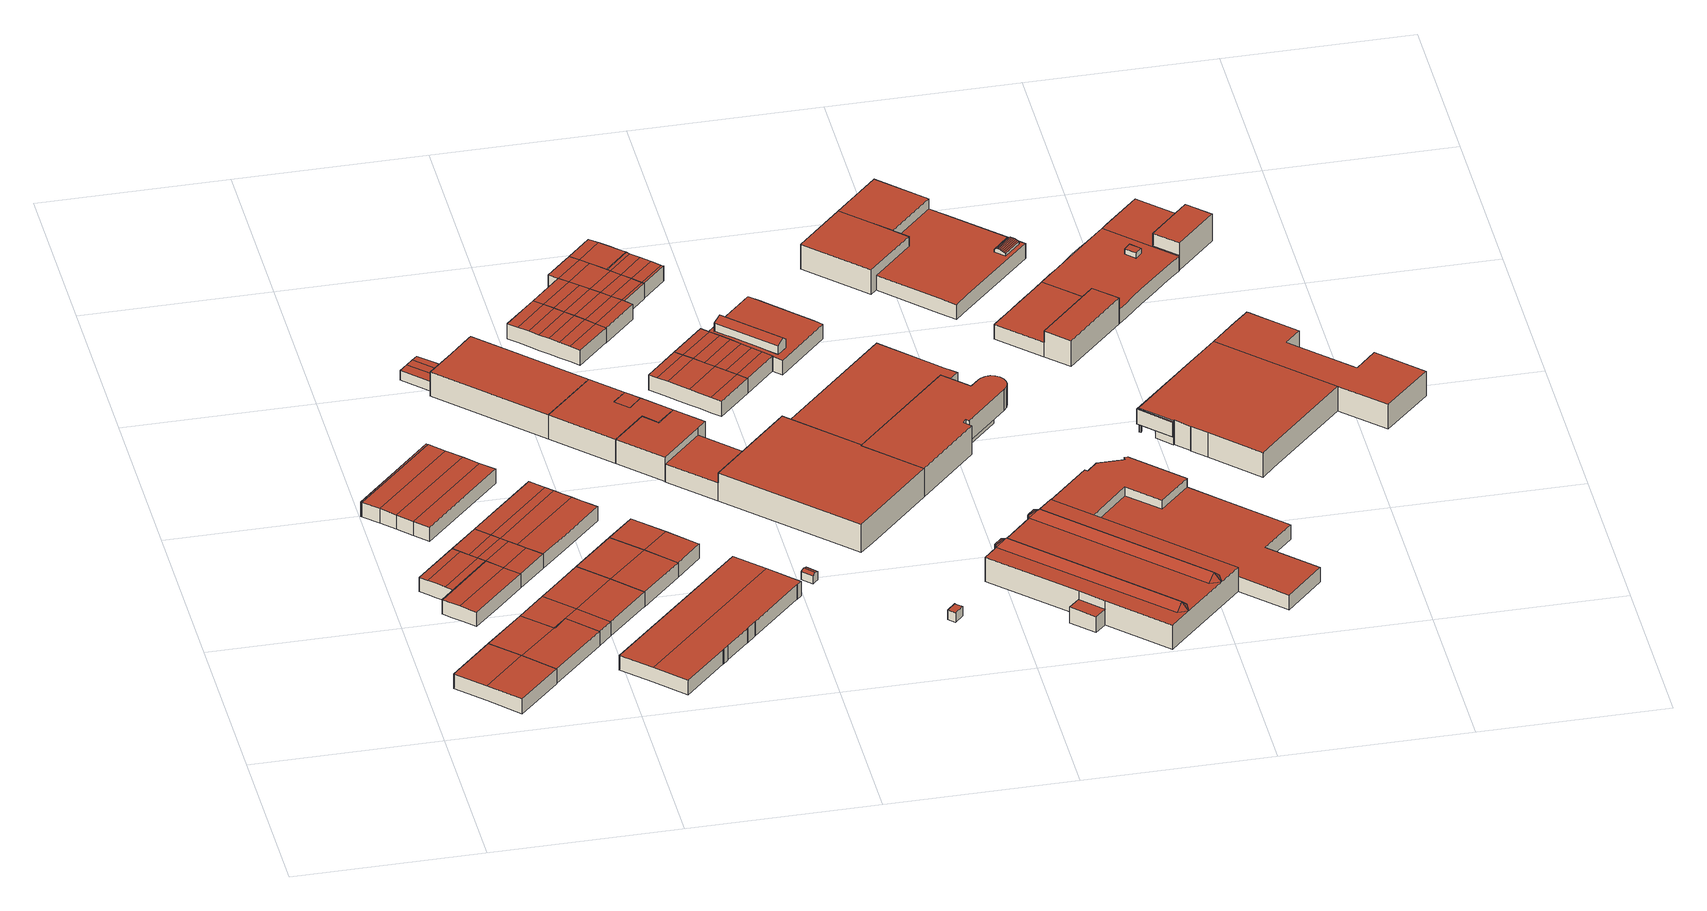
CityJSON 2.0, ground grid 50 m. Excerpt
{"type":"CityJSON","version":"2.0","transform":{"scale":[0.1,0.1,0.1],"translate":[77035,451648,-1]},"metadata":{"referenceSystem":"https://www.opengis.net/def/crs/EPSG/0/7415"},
"CityObjects":{
"building1":{"type":"Building","attributes":{"Volume":1397.36,"Dakoppervlakte":317.21,"Muuroppervlakte":314.43,"Vloeroppervlakte":317.19,"hoogte_Z_max_in_m_NAP":4.42,"GEB_DOEL":"industriefunctie","dateOfConstruction":"1971-01-01","measuredHeight":4.47},"geometry":[{"type":"Solid","lod":"2","boundaries":[[[[0,1,2,3,4,5]],[[6,7,8,9]],[[7,10,11,8]],[[1,0,11,10]],[[4,3,6,9]],[[3,2,7,6]],[[11,0,5,4,9,8]],[[2,1,10,7]]]],"semantics":{"surfaces":[{"type":"GroundSurface"},{"type":"RoofSurface"},{"type":"WallSurface"}],"values":[[0,1,1,2,2,2,2,2]]}}]},
"building2":{"type":"Building","attributes":{"Volume":641.19,"Dakoppervlakte":148.87,"Muuroppervlakte":214.47,"Vloeroppervlakte":148.87,"hoogte_Z_max_in_m_NAP":4.3,"GEB_DOEL":"industriefunctie","dateOfConstruction":"1971-01-01","measuredHeight":4.31},"geometry":[{"type":"Solid","lod":"2","boundaries":[[[[12,13,14,15,16,17,18,19,20,21]],[[22,23,24,25]],[[24,26,27,28,29,25]],[[30,28,27,31]],[[14,13,30,31]],[[19,18,23,22]],[[20,19,22,25,29,28,30,13,12,21]],[[31,27,26,24,23,18,17,16,15,14]]]],"semantics":{"surfaces":[{"type":"GroundSurface"},{"type":"RoofSurface"},{"type":"WallSurface"}],"values":[[0,1,1,1,2,2,2,2]]}}]},
"building3":{"type":"Building","attributes":{"Volume":879.19,"Dakoppervlakte":204.56,"Muuroppervlakte":259.69,"Vloeroppervlakte":204.56,"hoogte_Z_max_in_m_NAP":4.3,"GEB_DOEL":"industriefunctie","dateOfConstruction":"1971-01-01","measuredHeight":4.3},"geometry":[{"type":"Solid","lod":"2","boundaries":[[[[13,32,33,34,35,36,37,38,39,40,41,42,43]],[[44,45,46,47,48,49,50]],[[51,52,53,30]],[[54,53,52,55,47,46]],[[30,53,54,46,45,44,36,35,34,33,32,13]],[[52,51,43,42,41,40,39,38,49,48,47,55]],[[36,44,50,49,38,37]],[[13,43,51,30]]]],"semantics":{"surfaces":[{"type":"GroundSurface"},{"type":"RoofSurface"},{"type":"WallSurface"}],"values":[[0,1,1,1,2,2,2,2]]}}]},
"building4":{"type":"Building","attributes":{"Volume":1500.87,"Dakoppervlakte":343.32,"Muuroppervlakte":346.41,"Vloeroppervlakte":343.29,"hoogte_Z_max_in_m_NAP":4.42,"GEB_DOEL":"industriefunctie","dateOfConstruction":"1971-01-01","measuredHeight":4.43},"geometry":[{"type":"Solid","lod":"2","boundaries":[[[[56,57,58,59,60,61,62,63]],[[10,7,64,65]],[[6,66,67,68,64,7]],[[60,59,6,7]],[[59,58,66,6]],[[67,66,58,57]],[[57,56,68,67]],[[65,64,68,56,63,62]],[[61,10,65,62]],[[60,7,10,61]]]],"semantics":{"surfaces":[{"type":"GroundSurface"},{"type":"RoofSurface"},{"type":"WallSurface"}],"values":[[0,1,1,2,2,2,2,2,2,2]]}}]},
"building5":{"type":"Building","attributes":{"Volume":2631.7,"Dakoppervlakte":610.35,"Muuroppervlakte":437.39,"Vloeroppervlakte":610.35,"hoogte_Z_max_in_m_NAP":4.35,"GEB_DOEL":"industriefunctie","dateOfConstruction":"1971-01-01","measuredHeight":4.34},"geometry":[{"type":"Solid","lod":"2","boundaries":[[[[69,70,71,72,73,74,75,76,77,78,79,80]],[[81,82,83,84]],[[85,86,87,88]],[[89,90,84,83]],[[90,89,91,92]],[[91,93,94,92]],[[71,70,88,81,84]],[[82,87,79,78,83]],[[69,85,88,70]],[[85,69,80,86]],[[87,86,80,79]],[[83,78,77,89]],[[90,72,71,84]],[[73,72,90,92]],[[89,77,76,91]],[[94,74,73,92]],[[91,76,75,93]],[[74,94,93,75]],[[81,88,87,82]]]],"semantics":{"surfaces":[{"type":"GroundSurface"},{"type":"RoofSurface"},{"type":"WallSurface"}],"values":[[0,1,1,1,1,1,2,2,2,2,2,2,2,2,2,2,2,2,2]]}}]},
"building6":{"type":"Building","attributes":{"Volume":886.27,"Dakoppervlakte":207.08,"Muuroppervlakte":260.88,"Vloeroppervlakte":207.08,"hoogte_Z_max_in_m_NAP":4.3,"GEB_DOEL":"industriefunctie","dateOfConstruction":"1972-01-01","measuredHeight":4.28},"geometry":[{"type":"Solid","lod":"2","boundaries":[[[[95,96,97,98,99,100,101,36,35,34,33,32,12,21,20,19,102,103]],[[104,105,46,45,44,106]],[[107,108,53,54,46,105]],[[53,108,109,28]],[[28,109,110,29]],[[111,112,22,25,29,110]],[[102,19,22,112]],[[112,111,110,109,108,107,105,104,106,101,100,99,98,97,96,95,103,102]],[[36,101,106,44]],[[25,22,19,20,21,12,32,33,34,35,36,44,45,46,54,53,28,29]]]],"semantics":{"surfaces":[{"type":"GroundSurface"},{"type":"RoofSurface"},{"type":"WallSurface"}],"values":[[0,1,1,1,1,1,2,2,2,2]]}}]},
"building7":{"type":"Building","attributes":{"Volume":668.09,"Dakoppervlakte":152.8,"Muuroppervlakte":264.78,"Vloeroppervlakte":152.79,"hoogte_Z_max_in_m_NAP":4.42,"GEB_DOEL":"industriefunctie","dateOfConstruction":"1971-01-01","measuredHeight":4.43},"geometry":[{"type":"Solid","lod":"2","boundaries":[[[[113,114,58,57,56,63,62,115]],[[67,66,116,117,64,68]],[[64,117,118,65]],[[113,115,118,117]],[[62,65,118,115]],[[64,65,62,63,56,68]],[[67,68,56,57]],[[57,58,66,67]],[[116,66,58,114]],[[114,113,117,116]]]],"semantics":{"surfaces":[{"type":"GroundSurface"},{"type":"RoofSurface"},{"type":"WallSurface"}],"values":[[0,1,1,2,2,2,2,2,2,2]]}}]},
"building8":{"type":"Building","attributes":{"Volume":1375.1,"Dakoppervlakte":312.44,"Muuroppervlakte":312.1,"Vloeroppervlakte":312.42,"hoogte_Z_max_in_m_NAP":4.42,"GEB_DOEL":"industriefunctie","dateOfConstruction":"1971-01-01","measuredHeight":4.46},"geometry":[{"type":"Solid","lod":"2","boundaries":[[[[119,120,121,122,114,113,115]],[[123,124,117,116]],[[125,126,118,117,124]],[[118,126,125,120,119,115]],[[123,116,114,122]],[[122,121,124,123]],[[118,115,113,114,116,117]],[[121,120,125,124]]]],"semantics":{"surfaces":[{"type":"GroundSurface"},{"type":"RoofSurface"},{"type":"WallSurface"}],"values":[[0,1,1,2,2,2,2,2]]}}]},
"building9":{"type":"Building","attributes":{"Volume":2154.87,"Dakoppervlakte":498.6,"Muuroppervlakte":388.05,"Vloeroppervlakte":498.6,"hoogte_Z_max_in_m_NAP":4.3,"GEB_DOEL":"industriefunctie","dateOfConstruction":"1972-01-01","measuredHeight":4.33},"geometry":[{"type":"Solid","lod":"2","boundaries":[[[[101,100,99,98,97,96,95,103,102,127,128,129,130,131,132,133,134,135,136,137]],[[138,110,109,139]],[[140,141,112,111,110,138,142]],[[109,108,107,143,144,139]],[[105,104,106,145,146,147,148,143,107]],[[136,146,145,106,101,137]],[[106,104,105,107,108,109,110,111,112,102,103,95,96,97,98,99,100,101]],[[147,146,136,135,134,133,132,131,130,129,128,140,142,138,139,144,143,148]],[[112,141,140,128,127,102]]]],"semantics":{"surfaces":[{"type":"GroundSurface"},{"type":"RoofSurface"},{"type":"WallSurface"}],"values":[[0,1,1,1,1,2,2,2,2]]}}]},
"building10":{"type":"Building","attributes":{"Volume":1350.11,"Dakoppervlakte":305.12,"Muuroppervlakte":310.63,"Vloeroppervlakte":305.09,"hoogte_Z_max_in_m_NAP":4.42,"GEB_DOEL":"industriefunctie","dateOfConstruction":"1971-01-01","measuredHeight":4.49},"geometry":[{"type":"Solid","lod":"2","boundaries":[[[[149,150,151,152,153,154]],[[124,123,155,156]],[[157,125,124,156]],[[123,153,152,155]],[[150,149,125,157]],[[154,124,125,149]],[[155,152,151,150,157,156]],[[154,153,123,124]]]],"semantics":{"surfaces":[{"type":"GroundSurface"},{"type":"RoofSurface"},{"type":"WallSurface"}],"values":[[0,1,1,2,2,2,2,2]]}}]},
"building11":{"type":"Building","attributes":{"Volume":4561.36,"Dakoppervlakte":1039.55,"Muuroppervlakte":625.25,"Vloeroppervlakte":1039.52,"hoogte_Z_max_in_m_NAP":4.38,"GEB_DOEL":"industriefunctie","dateOfConstruction":"1971-01-01","measuredHeight":4.43},"geometry":[{"type":"Solid","lod":"2","boundaries":[[[[158,159,160,161,162,163,164,165,166,167,168,169,170,171,172,173]],[[174,175,176,177]],[[178,179,180,181,182,183,184,185,174,177,186,187,188,189]],[[168,176,175,169]],[[176,168,167,166,186,177]],[[165,164,188,187]],[[164,163,189,188]],[[163,162,178,189]],[[162,161,179,178]],[[161,160,180,179]],[[160,159,181,180]],[[159,158,182,181]],[[158,173,183,182]],[[184,183,173,172]],[[172,171,185,184]],[[185,171,170,169,175,174]],[[166,165,187,186]]]],"semantics":{"surfaces":[{"type":"GroundSurface"},{"type":"RoofSurface"},{"type":"WallSurface"}],"values":[[0,1,1,2,2,2,2,2,2,2,2,2,2,2,2,2,2]]}}]},
"building12":{"type":"Building","attributes":{"Volume":4844.48,"Dakoppervlakte":715.95,"Muuroppervlakte":825.28,"Vloeroppervlakte":715.91,"hoogte_Z_max_in_m_NAP":6.68,"GEB_DOEL":"industriefunctie","dateOfConstruction":"1988-01-01","measuredHeight":7.23},"geometry":[{"type":"Solid","lod":"2","boundaries":[[[[190,191,192,193,194,195,196,197,198,199,200,201,202]],[[203,204,205,206,207,208,209,210,211]],[[212,213,214,215]],[[214,216,217,215]],[[217,216,218,219]],[[192,191,207,206]],[[208,190,202,201,210,209]],[[210,201,200,211]],[[217,196,195,194,212,215]],[[212,194,193,213]],[[197,219,218,198]],[[217,219,197,196]],[[214,213,193,192,206,205,204,218,216]],[[191,190,208,207]],[[199,198,218,204,203,211,200]]]],"semantics":{"surfaces":[{"type":"GroundSurface"},{"type":"RoofSurface"},{"type":"WallSurface"}],"values":[[0,1,1,1,1,2,2,2,2,2,2,2,2,2,2]]}}]},
"building13":{"type":"Building","attributes":{"Volume":868.37,"Dakoppervlakte":196.22,"Muuroppervlakte":263.68,"Vloeroppervlakte":196.21,"hoogte_Z_max_in_m_NAP":4.42,"GEB_DOEL":"industriefunctie","dateOfConstruction":"1971-01-01","measuredHeight":4.49},"geometry":[{"type":"Solid","lod":"2","boundaries":[[[[150,220,221,222,223,152,151]],[[156,155,224,225,226]],[[157,156,226,227]],[[220,150,157,227]],[[224,155,152,223]],[[224,223,222,221,226,225]],[[156,157,150,151,152,155]],[[221,220,227,226]]]],"semantics":{"surfaces":[{"type":"GroundSurface"},{"type":"RoofSurface"},{"type":"WallSurface"}],"values":[[0,1,1,2,2,2,2,2]]}}]},
"building14":{"type":"Building","attributes":{"Volume":2711.13,"Dakoppervlakte":375.55,"Muuroppervlakte":696.78,"Vloeroppervlakte":375.55,"hoogte_Z_max_in_m_NAP":6.68,"GEB_DOEL":"industriefunctie","dateOfConstruction":"1994-01-01","measuredHeight":7.22},"geometry":[{"type":"Solid","lod":"2","boundaries":[[[[228,229,230,231,232,233,234,191,190,235]],[[236,237,238,239,240,208,207,241,242,243]],[[234,233,242,241]],[[233,232,243,242]],[[232,231,236,243]],[[231,230,237,236]],[[230,229,238,237]],[[229,228,239,238]],[[228,235,240,239]],[[235,190,208,240]],[[191,207,208,190]],[[191,234,241,207]]]],"semantics":{"surfaces":[{"type":"GroundSurface"},{"type":"RoofSurface"},{"type":"WallSurface"}],"values":[[0,1,2,2,2,2,2,2,2,2,2,2]]}}]},
"building15":{"type":"Building","attributes":{"Volume":155.5,"Dakoppervlakte":23.48,"Muuroppervlakte":128.39,"Vloeroppervlakte":23.48,"hoogte_Z_max_in_m_NAP":6.68,"GEB_DOEL":"kantoorfunctie","dateOfConstruction":"1988-01-01","measuredHeight":6.62},"geometry":[{"type":"Solid","lod":"2","boundaries":[[[[244,245,246,247]],[[240,239,238,237]],[[244,247,239,240]],[[246,238,239,247]],[[238,246,245,237]],[[245,244,240,237]]]],"semantics":{"surfaces":[{"type":"GroundSurface"},{"type":"RoofSurface"},{"type":"WallSurface"}],"values":[[0,1,2,2,2,2]]}}]},
"building16":{"type":"Building","attributes":{"Volume":1700.4,"Dakoppervlakte":236.17,"Muuroppervlakte":475.49,"Vloeroppervlakte":236.17,"hoogte_Z_max_in_m_NAP":6.68,"GEB_DOEL":"industriefunctie","dateOfConstruction":"1988-01-01","measuredHeight":7.2},"geometry":[{"type":"Solid","lod":"2","boundaries":[[[[248,234,233,232,231,249,250]],[[251,252,253,236,243,242,241]],[[234,248,251,241]],[[251,248,250,252]],[[249,231,236,253]],[[231,232,243,236]],[[232,233,242,243]],[[242,233,234,241]],[[250,249,253,252]]]],"semantics":{"surfaces":[{"type":"GroundSurface"},{"type":"RoofSurface"},{"type":"WallSurface"}],"values":[[0,1,2,2,2,2,2,2,2]]}}]},
"building17":{"type":"Building","attributes":{"Volume":1166.51,"Dakoppervlakte":253.92,"Muuroppervlakte":303.46,"Vloeroppervlakte":253.88,"hoogte_Z_max_in_m_NAP":4.72,"GEB_DOEL":"industriefunctie","dateOfConstruction":"1990-01-01","measuredHeight":4.66},"geometry":[{"type":"Solid","lod":"2","boundaries":[[[[254,255,256,257,258,259,260,261,262,263,264,265,266,267,268,269,270,271]],[[272,273,274,275]],[[276,274,273,277]],[[278,279,276,277]],[[275,280,281,272]],[[282,283,284,285]],[[286,282,285,287]],[[288,289,286,287]],[[280,289,288,281]],[[276,279,269,268,267,266,265,264,263,262,261,283,282,286,289,280,275,274]],[[283,261,260,284]],[[285,284,260,259,258,257,256,255,254,271,270,278,277,273,272,281,288,287]],[[278,270,269,279]]]],"semantics":{"surfaces":[{"type":"GroundSurface"},{"type":"RoofSurface"},{"type":"WallSurface"}],"values":[[0,1,1,1,1,1,1,1,1,2,2,2,2]]}}]},
"building18":{"type":"Building","attributes":{"Volume":20.92,"Dakoppervlakte":8.08,"Muuroppervlakte":29.75,"Vloeroppervlakte":7.69,"hoogte_Z_max_in_m_NAP":2.89,"GEB_DOEL":"overige gebruiksfunctie","dateOfConstruction":"1971-01-01","measuredHeight":2.9},"geometry":[{"type":"Solid","lod":"2","boundaries":[[[[290,291,292,293,294,295]],[[296,297,298,299]],[[298,300,301,299]],[[296,290,295,297]],[[300,293,292,301]],[[291,299,301,292]],[[297,295,294,293,300,298]],[[291,290,296,299]]]],"semantics":{"surfaces":[{"type":"GroundSurface"},{"type":"RoofSurface"},{"type":"WallSurface"}],"values":[[0,1,1,2,2,2,2,2]]}}]},
"building19":{"type":"Building","attributes":{"Volume":1186.81,"Dakoppervlakte":256.29,"Muuroppervlakte":306.64,"Vloeroppervlakte":256.24,"hoogte_Z_max_in_m_NAP":4.72,"GEB_DOEL":"industriefunctie","dateOfConstruction":"1990-01-01","measuredHeight":4.7},"geometry":[{"type":"Solid","lod":"2","boundaries":[[[[302,303,304,305,306,307,308,309,310,311,312,313,314,315,316,317,318,319,320]],[[321,322,288,287]],[[323,285,284,324,325]],[[323,321,287,285]],[[281,288,322,326]],[[326,327,272,281]],[[272,327,328,273]],[[329,277,273,328]],[[330,278,277,329]],[[284,312,311,324]],[[325,310,309,308,307,306,305,304,303,302,330,329,328,327,326,322,321,323]],[[302,320,278,330]],[[277,278,320,319,318,317,316,315,314,313,312,284,285,287,288,281,272,273]],[[325,324,311,310]]]],"semantics":{"surfaces":[{"type":"GroundSurface"},{"type":"RoofSurface"},{"type":"WallSurface"}],"values":[[0,1,1,1,1,1,1,1,1,2,2,2,2,2]]}}]},
"building20":{"type":"Building","attributes":{"Volume":956.22,"Dakoppervlakte":207.3,"Muuroppervlakte":287.95,"Vloeroppervlakte":207.26,"hoogte_Z_max_in_m_NAP":4.72,"GEB_DOEL":"industriefunctie","dateOfConstruction":"1990-01-01","measuredHeight":4.68},"geometry":[{"type":"Solid","lod":"2","boundaries":[[[[302,331,332,333,334,335,336,337,338,339,340,341,342,310,309,308,307,306,305,304,303]],[[323,325,343,344]],[[321,323,344,345]],[[322,321,345,346]],[[347,326,322,346]],[[347,348,349,350,328,327,326]],[[351,329,328,350]],[[351,352,353,354,330,329]],[[344,343,342,341,340,339,338,337,336,335,334,333,352,351,350,349,348,347,346,345]],[[331,354,353,352,333,332]],[[302,330,354,331]],[[321,322,326,327,328,329,330,302,303,304,305,306,307,308,309,310,325,323]],[[343,325,310,342]]]],"semantics":{"surfaces":[{"type":"GroundSurface"},{"type":"RoofSurface"},{"type":"WallSurface"}],"values":[[0,1,1,1,1,1,1,1,2,2,2,2,2]]}}]},
"building21":{"type":"Building","attributes":{"Volume":1175.59,"Dakoppervlakte":254.6,"Muuroppervlakte":305.71,"Vloeroppervlakte":254.56,"hoogte_Z_max_in_m_NAP":4.74,"GEB_DOEL":"industriefunctie","dateOfConstruction":"1990-01-01","measuredHeight":4.67},"geometry":[{"type":"Solid","lod":"2","boundaries":[[[[355,356,357,358,359,360,361,362,363,364,365,366,367,368,369,370]],[[371,372,373,374]],[[375,376,377,378,374,373]],[[377,376,379,380,381,382]],[[381,380,383,384]],[[383,385,386,384]],[[363,362,372,371]],[[373,372,362,361,360,359,358,357,356,355,385,383,380,379,376,375]],[[385,355,370,386]],[[384,386,370,369,368,367,366,365,364,363,371,374,378,377,382,381]]]],"semantics":{"surfaces":[{"type":"GroundSurface"},{"type":"RoofSurface"},{"type":"WallSurface"}],"values":[[0,1,1,1,1,1,2,2,2,2]]}}]},
"building22":{"type":"Building","attributes":{"Volume":446.97,"Dakoppervlakte":98.31,"Muuroppervlakte":181.22,"Vloeroppervlakte":98.28,"hoogte_Z_max_in_m_NAP":4.72,"GEB_DOEL":"industriefunctie","dateOfConstruction":"1990-01-01","measuredHeight":4.64},"geometry":[{"type":"Solid","lod":"2","boundaries":[[[[387,388,389,390,391,392,393,394,395,396]],[[397,398,399,400,351,350,349,348]],[[400,401,352,351]],[[389,388,400,399,398,397,391,390]],[[351,395,394,393,392,348,349,350]],[[401,400,388,387]],[[396,352,401,387]],[[396,395,351,352]],[[397,348,392,391]]]],"semantics":{"surfaces":[{"type":"GroundSurface"},{"type":"RoofSurface"},{"type":"WallSurface"}],"values":[[0,1,1,2,2,2,2,2,2]]}}]},
"building23":{"type":"Building","attributes":{"Volume":21.24,"Dakoppervlakte":7.35,"Muuroppervlakte":31.83,"Vloeroppervlakte":7.35,"hoogte_Z_max_in_m_NAP":2.8,"GEB_DOEL":"overige gebruiksfunctie","dateOfConstruction":"1994-01-01","measuredHeight":2.89},"geometry":[{"type":"Solid","lod":"2","boundaries":[[[[402,403,404,405,406]],[[407,408,409,410,411]],[[406,405,411,410]],[[404,407,411,405]],[[404,403,408,407]],[[403,402,406,410,409,408]]]],"semantics":{"surfaces":[{"type":"GroundSurface"},{"type":"RoofSurface"},{"type":"WallSurface"}],"values":[[0,1,2,2,2,2]]}}]},
"building24":{"type":"Building","attributes":{"Volume":454.37,"Dakoppervlakte":98.39,"Muuroppervlakte":183.72,"Vloeroppervlakte":98.37,"hoogte_Z_max_in_m_NAP":4.73,"GEB_DOEL":"industriefunctie","dateOfConstruction":"1990-01-01","measuredHeight":4.67},"geometry":[{"type":"Solid","lod":"2","boundaries":[[[[391,412,413,414,415,416,417,418,419,420,421,422,392]],[[344,343,423,424]],[[425,426,345,344,424]],[[345,426,427,346]],[[346,427,428,347]],[[428,397,348,347]],[[423,417,416,415,414,413,412,391,397,428,427,426,425,424]],[[391,392,348,397]],[[348,392,422,421,420,419,418,343,344,345,346,347]],[[417,423,343,418]]]],"semantics":{"surfaces":[{"type":"GroundSurface"},{"type":"RoofSurface"},{"type":"WallSurface"}],"values":[[0,1,1,1,1,1,2,2,2,2]]}}]},
"building25":{"type":"Building","attributes":{"Volume":1174.43,"Dakoppervlakte":254.57,"Muuroppervlakte":305.03,"Vloeroppervlakte":254.54,"hoogte_Z_max_in_m_NAP":4.74,"GEB_DOEL":"industriefunctie","dateOfConstruction":"1988-01-01","measuredHeight":4.67},"geometry":[{"type":"Solid","lod":"2","boundaries":[[[[429,430,431,432,433,434,435,362,361,360,359,358,357,356,355,436,437]],[[438,439,373,372]],[[373,439,440,375]],[[375,440,441,376]],[[442,379,376,441]],[[380,379,442,443]],[[380,443,444,383]],[[445,446,385,383,444]],[[439,438,435,434,433,432,431,430,429,437,445,444,443,442,441,440]],[[446,445,437,436]],[[385,446,436,355]],[[383,385,355,356,357,358,359,360,361,362,372,373,375,376,379,380]],[[438,372,362,435]]]],"semantics":{"surfaces":[{"type":"GroundSurface"},{"type":"RoofSurface"},{"type":"WallSurface"}],"values":[[0,1,1,1,1,1,1,1,2,2,2,2,2]]}}]},
"building26":{"type":"Building","attributes":{"Volume":22850.02,"Dakoppervlakte":3154.62,"Muuroppervlakte":2170.88,"Vloeroppervlakte":3095.4,"hoogte_Z_max_in_m_NAP":8.05,"GEB_DOEL":"industriefunctie","dateOfConstruction":"1988-01-01","measuredHeight":8.66},"geometry":[{"type":"Solid","lod":"2","boundaries":[[[[447,448,449,450,451,452,453,454,455,456,457,458,459,460,461,462,463,464,465,466,467,468,469,470]],[[471,472,473,474,475,476,477,478,479,480,481,482,483,484,485,486,487,488,489]],[[490,491,492,493,494,495,496,497]],[[498,499,500,501]],[[502,503,504,505,506,507,508,509]],[[510,511,512,513,514,515,516,517,518,519,520,521,522,523,524,525,526,527,528,529,530]],[[493,492,491,460,459,458]],[[461,460,491,490,497,498,462]],[[464,500,499,465]],[[500,464,463,501]],[[498,501,463,462]],[[496,505,466,465,499,498,497]],[[508,447,470,509]],[[509,470,469,468,467,504,503,502]],[[466,505,504,467]],[[517,516,493,458,457]],[[457,456,518,517]],[[519,518,456,455,474]],[[473,520,519,474]],[[521,472,471,522]],[[522,471,489,523]],[[523,489,488,524]],[[524,488,487,525]],[[525,487,486,526]],[[486,485,527,526]],[[485,484,528,527]],[[484,483,529,528]],[[529,483,482,530]],[[482,481,510,530]],[[510,481,480,511]],[[495,506,505,496]],[[516,515,494,493]],[[506,495,494,515,514,507]],[[450,449,480,479]],[[479,478,451,450]],[[477,452,451,478]],[[453,452,477,476]],[[475,454,453,476]],[[475,474,455,454]],[[520,473,472,521]],[[449,448,447,508,507,514,513,512,511,480]]]],"semantics":{"surfaces":[{"type":"GroundSurface"},{"type":"OuterCeilingSurface"},{"type":"RoofSurface"},{"type":"WallSurface"}],"values":[[0,1,2,2,2,2,3,3,3,3,3,3,3,3,3,3,3,3,3,3,3,3,3,3,3,3,3,3,3,3,3,3,3,3,3,3,3,3,3,3,3]]}}]},
"building27":{"type":"Building","attributes":{"Volume":2053.72,"Dakoppervlakte":546.93,"Muuroppervlakte":483.6,"Vloeroppervlakte":403.55,"hoogte_Z_max_in_m_NAP":8.2,"GEB_DOEL":"industriefunctie","dateOfConstruction":"1988-01-01","measuredHeight":8.14},"geometry":[{"type":"Solid","lod":"2","boundaries":[[[[437,531,532,533,534,535,536,537,538,539,540,541,435,434,433,432,431,430,429]],[[542,543,544,545]],[[542,545,546,547]],[[439,438,548,549,550,551,552,553,554,555,556,557,558,445,444,443,442,441,440]],[[559,560,561,562,563,564,565,566,567,568,569,570,571,572,573,574]],[[558,531,437,445]],[[444,445,437,429,430,431,432,433,434,435,438,439,440,441,442,443]],[[540,549,548,438,435,541]],[[539,550,549,540]],[[546,545,544,573,572]],[[572,571,570,569,568,567,566,565,547,546]],[[543,542,547,565,564]],[[563,562,561,560,559,574,573,544,543,564]],[[551,550,539,538,537,536,535,534,533,532,531,558,557,556,555,554,553,552]]]],"semantics":{"surfaces":[{"type":"GroundSurface"},{"type":"RoofSurface"},{"type":"WallSurface"}],"values":[[0,1,1,1,1,2,2,2,2,2,2,2,2,2]]}}]},
"building28":{"type":"Building","attributes":{"Volume":20499.35,"Dakoppervlakte":3472.49,"Muuroppervlakte":1920.04,"Vloeroppervlakte":3284.22,"hoogte_Z_max_in_m_NAP":9.25,"GEB_DOEL":"industriefunctie","dateOfConstruction":"1994-01-01","measuredHeight":9.25},"geometry":[{"type":"MultiSurface","lod":"2","boundaries":[[[575,576,577,578,579]],[[580,581,582,583,584]],[[585,586,587,588,589]],[[590,591,592,593,594,595,596,597,598,599,600,601,602,603,604,605,606,607,608,609,610,611,612,613,614,615,616]],[[617,618,619,620,621]],[[622,623,624,625,626,627,628,629,630,631,632]],[[633,634,635,636]],[[637,638,639]],[[640,641,642]],[[643,638,637]],[[641,643,637,642]],[[637,639,644,642]],[[642,644,645]],[[642,645,640]],[[646,647,648]],[[649,650,646,651]],[[652,649,651]],[[646,648,653,651]],[[650,647,646]],[[651,653,654]],[[654,652,651]],[[655,656,657,658,659,660,661,662,663,664,665,666,667,668,669,670,671,672,673,674,675,676],[638,643,641,640,645,644,639],[647,650,649,652,654,653,648]],[[677,678,679,680,681,682,683,684,685,686,687,688,689,690,691]],[[692,693,694,695]],[[696,697,698,699,700,701,702,703,704,705,706,707,708]],[[709,710,711,712,713,714,715,716,717,718]],[[603,602,676,675,628]],[[676,602,601,633,655]],[[597,596,658,657,656,636,598]],[[682,660,659,658,596,595,594]],[[703,719,606,709,663,662]],[[709,718,664,663]],[[665,664,718,618,617]],[[617,621,715,714,578,577,667,666,665]],[[668,667,577,576,711]],[[668,711,710,669]],[[626,670,669,710,605,604]],[[626,625,671,670]],[[672,671,625,581,580]],[[584,622,632,588,587,673,672,580]],[[674,673,587,586,629]],[[629,628,675,674]],[[635,634,600,599]],[[635,599,598,636]],[[601,600,634,633]],[[636,656,655,633]],[[684,592,591,685]],[[591,590,686,685]],[[686,590,616,687]],[[678,693,692,679]],[[692,695,680,679]],[[694,681,680,695]],[[707,689,615,614,613,612,697,696,708]],[[611,610,699,698]],[[609,700,699,610]],[[609,608,701,700]],[[608,607,702,701]],[[702,607,719,703]],[[704,677,691,705]],[[706,705,691,690]],[[706,690,689,707]],[[682,681,694,693,678,677,704,661,660]],[[704,703,662,661]],[[683,682,594,593,592,684]],[[625,624,582,581]],[[583,582,624,623]],[[623,622,584,583]],[[632,631,589,588]],[[585,589,631,630]],[[629,586,585,630]],[[628,627,626,604,603]],[[619,618,718,717]],[[620,619,717,716]],[[620,716,715,621]],[[714,713,579,578]],[[713,712,575,579]],[[711,576,575,712]],[[698,697,612,611]],[[710,709,606,605]],[[687,616,615,689,688]]],"semantics":{"surfaces":[{"type":"GroundSurface"},{"type":"OuterCeilingSurface"},{"type":"RoofSurface"},{"type":"WallSurface"}],"values":[0,0,0,0,0,1,2,2,2,2,2,2,2,2,2,2,2,2,2,2,2,2,2,2,2,1,3,3,3,3,3,3,3,3,3,3,3,3,3,3,3,3,3,3,3,3,3,3,3,3,3,3,3,3,3,3,3,3,3,3,3,3,3,3,3,3,3,3,3,3,3,3,3,3,3,3,3,3,3,3]}}]},
"building29":{"type":"Building","attributes":{"Volume":8207.45,"Dakoppervlakte":1441.84,"Muuroppervlakte":1025.89,"Vloeroppervlakte":1440.4,"hoogte_Z_max_in_m_NAP":7.43,"GEB_DOEL":"industriefunctie","dateOfConstruction":"1987-01-01","measuredHeight":7.4},"geometry":[{"type":"Solid","lod":"2","boundaries":[[[[720,721,722,723,724,725,726,727,728,729,730,731,732]],[[733,734,735,736,737,738,739,740,741],[742,743,744,745]],[[746,747,748,749]],[[750,751,748,747]],[[752,753,751,750]],[[754,753,752,755]],[[755,756,757,754]],[[758,759,757,756]],[[760,761,759,758]],[[761,760,762,763]],[[764,765,766,767]],[[768,769,770,771,767,772]],[[735,731,730,729,737,736]],[[745,744,762,760,758,756,755,752,750,747,746]],[[743,763,762,744]],[[743,742,749,748,751,753,754,757,759,761,763]],[[746,749,742,745]],[[740,722,721,720,733,741]],[[731,735,734,733,720,732]],[[764,767,725,724]],[[769,768,737,729,728]],[[769,728,727,770]],[[770,727,726,771]],[[767,771,726,725]],[[723,722,740,739,766,765]],[[772,738,737,768]],[[766,739,738,772,767]],[[723,765,764,724]]]],"semantics":{"surfaces":[{"type":"GroundSurface"},{"type":"RoofSurface"},{"type":"WallSurface"}],"values":[[0,1,1,1,1,1,1,1,1,1,1,1,2,2,2,2,2,2,2,2,2,2,2,2,2,2,2,2]]}}]},
"building30":{"type":"Building","attributes":{"Volume":2764.17,"Dakoppervlakte":495.33,"Muuroppervlakte":594.19,"Vloeroppervlakte":495.33,"hoogte_Z_max_in_m_NAP":7.75,"GEB_DOEL":"industriefunctie","dateOfConstruction":"1990-01-01","measuredHeight":7.8},"geometry":[{"type":"Solid","lod":"2","boundaries":[[[[773,774,775,776,777,778,779,780,781,782,783,784,785]],[[786,787,788,789]],[[790,791,792,793,794,795,796,797,798,799,800,801,802,803,804,805,806,807]],[[796,786,789,778,777]],[[780,779,788,787,806]],[[788,779,778,789]],[[806,805,781,780]],[[776,775,774,773,785,784,783,782,781,805,804,803,802,801,800,799,798,797]],[[796,777,776,797]],[[790,807,806,787,786,796,795,794,793,792,791]]]],"semantics":{"surfaces":[{"type":"GroundSurface"},{"type":"RoofSurface"},{"type":"WallSurface"}],"values":[[0,1,1,2,2,2,2,2,2,2]]}}]},
"building31":{"type":"Building","attributes":{"Volume":9225.28,"Dakoppervlakte":1262.77,"Muuroppervlakte":1054.84,"Vloeroppervlakte":1230.53,"hoogte_Z_max_in_m_NAP":7.45,"GEB_DOEL":"industriefunctie - kantoorfunctie","dateOfConstruction":"1997-01-01","measuredHeight":7.38},"geometry":[{"type":"Solid","lod":"2","boundaries":[[[[808,809,810,811,812,813,814,815,816,817,818,819,820,821]],[[822,823,824,825]],[[826,827,828,829,830,831,832,833,834,835,836],[837,838,839,840,841,842]],[[843,844,845,846,847,848,849,850,851,852,853,854,855]],[[856,857,858,859,860,861]],[[844,821,820,845]],[[845,820,819,846]],[[846,819,818,847]],[[817,848,847,818]],[[849,848,817,816]],[[851,850,849,816,815,814]],[[813,812,833,861,853,852]],[[861,833,832,856]],[[830,857,856,832,831]],[[857,830,829,858]],[[858,829,828,859]],[[821,844,843,855,860,859,828]],[[855,854,853,861,860]],[[821,828,827,808]],[[827,826,836,809,808]],[[836,835,810,809]],[[835,834,811,810]],[[834,833,812,811]],[[841,840,839,822,825]],[[839,838,823,822]],[[838,837,842,824,823]],[[841,825,824,842]],[[813,852,851,814]]]],"semantics":{"surfaces":[{"type":"GroundSurface"},{"type":"OuterCeilingSurface"},{"type":"RoofSurface"},{"type":"WallSurface"}],"values":[[0,0,1,2,2,3,3,3,3,3,3,3,3,3,3,3,3,3,3,3,3,3,3,3,3,3,3,3]]}}]},
"building32":{"type":"Building","attributes":{"Volume":2742.68,"Dakoppervlakte":638.71,"Muuroppervlakte":458.45,"Vloeroppervlakte":622.74,"hoogte_Z_max_in_m_NAP":6.04,"GEB_DOEL":"industriefunctie","dateOfConstruction":"1990-01-01","measuredHeight":6.04},"geometry":[{"type":"Solid","lod":"2","boundaries":[[[[862,863,864,865,866,867,868,869,870,871,872,873,874,875,778,776,876,877]],[[878,797,879,880,881,882,883,884,885,886,887,888,889,890,891,892,893,894]],[[895,896,897,898]],[[899,900,901,902]],[[879,797,776,778]],[[874,873,872,871,870,869,868,887,886,885,884,883,882,881,880,879,778,875]],[[868,867,888,887]],[[797,878,894,893,892,891,890,889,888,867,866,865,864,863,862,877,876,776]],[[895,898,899,902]],[[896,895,902,901]],[[897,896,901,900]],[[897,900,899,898]]]],"semantics":{"surfaces":[{"type":"GroundSurface"},{"type":"RoofSurface"},{"type":"WallSurface"}],"values":[[0,1,1,1,2,2,2,2,2,2,2,2]]}}]},
"building33":{"type":"Building","attributes":{"Volume":1932.18,"Dakoppervlakte":344.28,"Muuroppervlakte":497.83,"Vloeroppervlakte":344.27,"hoogte_Z_max_in_m_NAP":8.11,"GEB_DOEL":"industriefunctie","dateOfConstruction":"1990-01-01","measuredHeight":8.09},"geometry":[{"type":"Solid","lod":"2","boundaries":[[[[903,904,905,906,907,908,909,910,911,912,913,868,914,867,915,916]],[[917,918,919,920]],[[888,921,887,922,923,924,925,926,927,928,929,930,931,932,933,934,935,936,937,938,939,940,941]],[[913,912,918,917,922]],[[931,919,918,912,911]],[[887,868,913,922]],[[931,911,910,909,933,932]],[[907,906,905,904,903,916,915,867,888,941,940,939,938,937,936,935,934,933,909,908]],[[888,867,914,868,887,921]],[[928,927,926,925,924,923,920,919,931,930,929]],[[920,923,922,917]]]],"semantics":{"surfaces":[{"type":"GroundSurface"},{"type":"RoofSurface"},{"type":"WallSurface"}],"values":[[0,1,1,2,2,2,2,2,2,2,2]]}}]},
"building34":{"type":"Building","attributes":{"Volume":5038.95,"Dakoppervlakte":690.22,"Muuroppervlakte":1093.85,"Vloeroppervlakte":684.31,"hoogte_Z_max_in_m_NAP":7.45,"GEB_DOEL":"industriefunctie","dateOfConstruction":"1997-01-01","measuredHeight":7.35},"geometry":[{"type":"Solid","lod":"2","boundaries":[[[[942,943,944,945]],[[946,947,814,813,948,949,950,951,952,953,954,955,956]],[[957,958,959,960,961,962,963,964]],[[965,966,967,968,969,970,852,851,971,972,973,974,975]],[[948,813,852,970,960]],[[813,814,851,852]],[[814,947,971,851]],[[946,956,973,972]],[[956,955,974,973]],[[954,975,974,955]],[[954,953,965,975]],[[965,953,952,964,966]],[[964,963,967,966]],[[968,967,963,942,945]],[[945,944,961,969,968]],[[970,969,961,960]],[[949,948,960,959]],[[959,958,950,949]],[[951,950,958,957]],[[957,964,952,951]],[[963,962,943,942]],[[943,962,961,944]],[[947,946,972,971]]]],"semantics":{"surfaces":[{"type":"GroundSurface"},{"type":"OuterCeilingSurface"},{"type":"RoofSurface"},{"type":"WallSurface"}],"values":[[0,0,1,2,3,3,3,3,3,3,3,3,3,3,3,3,3,3,3,3,3,3,3]]}}]}
},
"vertices":[
[69,210,9],[180,321,9],[250,251,9],[322,177,9],[211,67,9],[138,141,9],[322,177,53],[250,251,54],[138,141,54],[211,67,53],[180,321,53],[69,210,53],
[233,691,10],[250,674,10],[145,568,10],[128,585,10],[110,603,10],[92,622,10],[74,639,10],[180,744,10],[197,727,10],[215,709,10],[180,744,53],[74,639,53],[92,622,53],[197,727,53],[110,603,53],[128,585,53],[233,691,53],[215,709,53],[250,674,53],[145,568,53],
[251,673,10],[269,655,10],[287,636,10],[305,618,10],[323,601,10],[248,527,10],[181,460,10],[164,477,10],[146,495,10],[128,513,10],[110,531,10],[109,532,10],[323,601,53],[305,618,53],[287,636,53],[146,495,53],[164,477,53],[181,460,53],[248,527,53],[109,532,53],[110,531,53],[251,673,53],[269,655,53],[128,513,53],
[355,350,10],[389,387,10],[460,315,10],[322,177,10],[250,251,10],[180,321,10],[283,423,10],[353,352,10],[353,352,54],[283,423,53],[460,315,53],[389,387,54],[355,350,54],
[213,1204,10],[218,1199,10],[253,1164,10],[289,1129,10],[324,1093,10],[358,1060,10],[145,847,10],[111,881,10],[76,917,10],[41,952,10],[5,987,10],[2,990,10],[218,1199,54],[5,987,54],[41,952,53],[253,1164,53],[213,1204,53],[2,990,53],[5,987,53],[218,1199,53],[76,917,53],[289,1129,53],[111,881,53],[324,1093,53],[145,847,53],[358,1060,53],
[287,781,10],[305,763,10],[323,745,10],[341,727,10],[359,709,10],[378,691,10],[395,673,10],[252,816,10],[269,799,10],[378,691,53],[359,709,53],[395,673,53],[341,727,53],[323,745,53],[305,763,53],[287,781,53],[269,799,53],[252,816,53],
[425,422,10],[496,350,10],[354,494,10],[496,350,53],[425,422,54],[354,494,53],
[390,530,10],[463,603,10],[535,530,10],[605,459,10],[605,459,53],[535,530,54],[463,603,53],[390,530,53],
[322,886,10],[427,990,10],[443,974,10],[461,956,10],[479,938,10],[497,919,10],[516,901,10],[534,883,10],[552,865,10],[570,847,10],[465,742,10],[461,956,53],[479,938,53],[427,990,53],[322,886,53],[443,974,53],[516,901,53],[497,919,53],[465,742,53],[570,847,53],[552,865,53],[534,883,53],
[463,603,9],[570,709,9],[643,636,9],[713,566,9],[605,459,9],[535,530,9],[713,566,53],[643,636,54],[570,709,53],
[845,275,10],[844,274,10],[821,250,10],[819,249,10],[757,187,10],[756,186,10],[743,173,10],[742,172,10],[629,59,10],[556,132,10],[486,202,10],[851,565,10],[921,495,10],[993,422,10],[980,409,10],[979,409,10],[921,495,54],[851,565,53],[486,202,53],[556,132,54],[757,187,53],[819,249,53],[821,250,53],[844,274,53],[845,275,53],[979,409,53],[980,409,53],[993,422,53],[629,59,53],[742,172,53],[743,173,53],[756,186,53],
[658,1360,5],[527,1229,5],[282,1473,5],[295,1486,5],[224,1557,5],[244,1577,5],[263,1597,5],[277,1610,5],[349,1540,5],[386,1578,5],[406,1598,5],[412,1604,5],[438,1578,5],[386,1578,77],[349,1540,77],[295,1486,77],[282,1473,77],[527,1229,77],[658,1360,77],[438,1578,77],[412,1604,77],[406,1598,77],[224,1557,33],[295,1486,33],[315,1507,34],[244,1577,34],[335,1526,33],[263,1597,33],[349,1540,34],[277,1610,33],
[639,778,9],[712,704,9],[777,639,9],[781,635,9],[781,635,53],[777,639,53],[712,704,54],[639,778,53],
[698,1251,5],[732,1217,5],[766,1253,5],[834,1186,5],[788,1139,5],[753,1175,5],[668,1090,5],[733,1286,5],[834,1186,77],[766,1253,77],[732,1217,77],[698,1251,77],[733,1286,77],[668,1090,77],[753,1175,77],[788,1139,77],
[733,1286,11],[766,1253,11],[732,1217,11],[698,1251,11],
[771,987,5],[901,1119,5],[876,1093,5],[771,987,77],[876,1093,77],[901,1119,77],
[624,1730,11],[646,1709,11],[667,1687,11],[689,1666,11],[711,1644,11],[732,1622,11],[754,1601,11],[671,1517,11],[650,1539,11],[628,1560,11],[606,1582,11],[584,1603,11],[563,1625,11],[541,1646,11],[519,1668,11],[518,1669,11],[602,1753,11],[602,1752,11],[646,1709,57],[624,1730,57],[541,1646,57],[563,1625,57],[519,1668,56],[602,1752,56],[602,1753,56],[518,1669,56],[584,1603,57],[667,1687,57],[650,1539,56],[671,1517,55],[754,1601,55],[732,1622,56],[628,1560,57],[711,1644,57],[689,1666,57],[606,1582,57],
[1008,491,10],[1016,499,10],[1024,507,10],[1048,482,10],[1040,474,10],[1033,466,10],[1008,491,35],[1033,466,35],[1040,474,39],[1016,499,39],[1048,482,35],[1024,507,35],
[683,1835,10],[684,1834,10],[706,1813,10],[729,1793,10],[751,1772,10],[773,1751,10],[795,1730,10],[818,1709,10],[823,1704,10],[840,1687,10],[754,1601,10],[732,1622,10],[711,1644,10],[689,1666,10],[667,1687,10],[646,1709,10],[624,1730,10],[602,1752,10],[602,1753,10],[795,1730,57],[773,1751,57],[818,1709,56],[840,1687,55],[823,1704,56],[751,1772,57],[729,1793,57],[706,1813,57],[684,1834,56],[683,1835,56],
[662,1856,10],[707,1901,10],[730,1924,10],[752,1903,10],[773,1881,10],[795,1860,10],[809,1846,10],[817,1838,10],[838,1816,10],[860,1795,10],[882,1773,10],[886,1768,10],[886,1768,56],[882,1773,56],[860,1795,57],[838,1816,57],[817,1838,57],[809,1846,57],[795,1860,57],[773,1881,57],[752,1903,56],[730,1924,55],[707,1901,55],[662,1856,55],
[896,1461,11],[915,1443,11],[937,1421,11],[960,1398,11],[982,1376,11],[1005,1354,11],[1027,1331,11],[1049,1310,11],[965,1226,11],[944,1247,11],[921,1270,11],[899,1292,11],[876,1314,11],[854,1337,11],[831,1359,11],[813,1377,11],[965,1226,56],[1049,1310,56],[1027,1331,57],[944,1247,57],[1005,1354,57],[982,1376,57],[899,1292,57],[921,1270,57],[960,1398,57],[937,1421,57],[854,1337,57],[876,1314,57],[915,1443,56],[831,1359,56],[896,1461,56],[813,1377,56],
[792,1987,11],[814,1966,11],[836,1944,11],[858,1923,11],[871,1910,11],[809,1846,11],[795,1860,11],[773,1881,11],[752,1903,11],[730,1924,11],[871,1910,57],[858,1923,57],[836,1944,57],[814,1966,56],[792,1987,55],
[1352,266,9],[1365,253,9],[1342,230,9],[1326,246,9],[1349,269,9],[1342,230,38],[1365,253,38],[1352,266,38],[1349,269,38],[1326,246,38],
[879,1901,11],[901,1880,11],[923,1858,11],[937,1844,11],[944,1837,11],[949,1832,11],[886,1768,11],[882,1773,11],[860,1795,11],[838,1816,11],[817,1838,11],[949,1832,56],[944,1837,56],[937,1844,56],[923,1858,57],[901,1880,57],[879,1901,57],
[1000,1528,11],[1022,1506,11],[1044,1483,11],[1065,1460,11],[1087,1437,11],[1109,1414,11],[1130,1393,11],[981,1547,11],[998,1530,11],[1130,1393,56],[1109,1414,57],[1087,1437,57],[1065,1460,57],[1044,1483,57],[1022,1506,57],[1000,1528,56],[998,1530,56],[981,1547,56],
[1511,1173,4],[1520,1164,4],[1572,1113,4],[1592,1093,4],[1599,1100,4],[1613,1085,4],[1606,1078,4],[1619,1065,4],[1528,973,4],[1519,963,4],[1537,944,4],[1383,788,4],[1216,619,4],[1180,583,4],[1134,629,4],[882,877,4],[771,987,4],[876,1093,4],[987,983,4],[1088,1085,4],[1393,1392,4],[1533,1252,4],[1549,1237,4],[1562,1224,4],[1657,1091,28],[1649,1081,28],[1535,966,28],[1528,973,28],[1619,1065,28],[1606,1078,28],[1613,1085,28],[1599,1100,28],[1592,1093,28],[1572,1113,28],[1596,1137,28],[1604,1143,28],[1615,1147,28],[1628,1148,28],[1639,1144,28],[1650,1137,28],[1657,1127,28],[1661,1115,28],[1661,1103,28],[1134,629,89],[1180,583,89],[1216,619,89],[1383,788,89],[1252,918,89],[1254,921,89],[1088,1085,89],[882,877,89],[882,877,58],[987,983,58],[876,1093,58],[771,987,58],[1549,1237,57],[1533,1252,57],[1393,1392,57],[1088,1085,57],[1254,921,57],[1508,1176,57],[1511,1173,57],[1562,1224,57],[1596,1137,90],[1572,1113,90],[1520,1164,90],[1511,1173,90],[1508,1176,90],[1252,918,90],[1383,788,90],[1537,944,90],[1519,963,90],[1528,973,90],[1535,966,90],[1649,1081,90],[1657,1091,90],[1661,1103,90],[1661,1115,90],[1657,1127,90],[1650,1137,90],[1639,1144,90],[1628,1148,90],[1615,1147,90],[1604,1143,90],
[1125,1658,11],[1126,1656,11],[1149,1634,11],[1171,1612,11],[1194,1589,11],[1216,1567,11],[1239,1545,11],[1262,1522,11],[1281,1503,11],[1151,1371,11],[1131,1391,11],[1029,1545,92],[1012,1528,82],[1145,1396,82],[1162,1413,92],[1170,1421,82],[1036,1553,82],[1131,1391,56],[1151,1371,55],[1281,1503,55],[1262,1522,56],[1239,1545,57],[1216,1567,57],[1194,1589,57],[1171,1612,57],[1149,1634,57],[1126,1656,56],[1125,1658,56],[1118,1423,57],[1096,1445,57],[1073,1468,57],[1051,1490,57],[1028,1512,57],[1012,1528,56],[1036,1553,56],[1053,1537,57],[1075,1515,57],[1098,1492,57],[1120,1470,57],[1143,1448,57],[1165,1425,56],[1170,1421,56],[1145,1396,56],[1141,1400,56],
[1595,542,10],[1593,544,10],[1592,545,10],[1595,549,10],[1599,545,10],[1507,460,10],[1508,459,10],[1510,456,10],[1507,453,10],[1503,456,10],[1489,435,10],[1487,437,10],[1486,439,10],[1489,442,10],[1493,439,10],[2145,324,10],[2260,210,10],[2160,108,10],[2158,110,10],[2053,214,10],[1861,20,10],[1842,1,10],[1822,20,10],[1701,140,10],[1673,112,10],[1617,168,10],[1646,196,10],[1451,388,10],[1487,424,10],[1522,459,10],[1592,530,10],[1628,566,10],[1772,711,10],[1779,705,10],[1807,734,10],[1880,734,10],[1880,744,10],[1889,744,10],[1889,743,10],[1890,743,10],[2012,622,10],[2228,407,10],[1613,567,10],[1614,566,10],[1616,563,10],[1613,560,10],[1609,563,10],[1503,456,39],[1507,453,39],[1510,456,39],[1508,459,39],[1522,459,39],[1520,457,39],[1487,424,39],[1487,437,39],[1489,435,39],[1493,439,39],[1489,442,39],[1646,196,57],[1617,168,57],[1673,112,57],[1701,140,57],[1985,176,102],[2000,161,82],[2001,192,82],[1595,543,82],[1594,532,82],[1621,537,102],[1969,160,82],[1626,564,82],[1614,563,82],[1879,69,102],[1894,54,82],[1895,85,82],[1488,425,82],[1864,53,82],[1515,431,102],[1489,436,82],[1520,457,82],[1509,456,82],[1646,196,82],[1701,140,82],[1822,20,82],[1842,1,82],[1861,20,82],[2053,214,82],[1752,513,82],[1663,601,82],[1628,566,82],[1614,566,82],[1613,567,82],[1595,549,82],[1592,545,82],[1593,544,82],[1592,530,82],[1522,459,82],[1508,459,82],[1507,460,82],[1486,439,82],[1487,437,82],[1487,424,82],[1451,388,82],[1752,513,54],[1884,382,54],[1897,395,54],[2054,241,54],[2040,227,54],[2053,214,54],[2158,110,54],[2160,108,54],[2260,210,54],[2145,324,54],[2228,407,54],[2088,546,54],[2012,622,54],[1932,541,54],[1854,617,54],[1897,395,33],[1884,382,33],[2040,227,33],[2054,241,33],[1889,743,80],[1889,744,80],[1880,744,80],[1880,734,80],[1807,734,80],[1779,705,80],[1772,711,80],[1663,601,80],[1752,513,80],[1854,617,80],[1932,541,80],[2012,622,80],[1890,743,80],[1628,566,39],[1592,530,39],[1593,544,39],[1595,542,39],[1599,545,39],[1595,549,39],[1609,563,39],[1613,560,39],[1616,563,39],[1614,566,39],[1663,601,10],
[1623,1518,10],[1587,1553,10],[1455,1685,10],[1439,1668,10],[1292,1814,10],[1414,1937,10],[1455,1979,10],[1484,2008,10],[1529,2053,10],[1643,1941,10],[1676,1908,10],[1845,1742,10],[1659,1555,10],[1623,1518,54],[1659,1555,54],[1845,1742,54],[1676,1908,54],[1643,1941,54],[1528,1825,54],[1561,1791,54],[1455,1685,54],[1587,1553,54],[1786,1701,54],[1762,1724,54],[1805,1768,54],[1829,1744,54],[1829,1744,61],[1826,1747,63],[1783,1703,63],[1786,1701,61],[1823,1750,65],[1780,1706,65],[1820,1753,66],[1777,1709,66],[1774,1713,66],[1817,1756,66],[1814,1759,66],[1771,1716,66],[1811,1762,65],[1768,1719,65],[1808,1765,63],[1765,1722,63],[1805,1768,61],[1762,1724,61],[1292,1814,84],[1439,1668,84],[1561,1791,84],[1414,1937,84],[1643,1941,84],[1529,2053,84],[1484,2008,84],[1455,1979,84],[1528,1825,84],
[1792,1514,10],[1812,1533,10],[1831,1553,10],[1850,1572,10],[1954,1469,10],[2011,1414,10],[1856,1257,10],[1800,1313,10],[1696,1416,10],[1715,1436,10],[1734,1455,10],[1754,1475,10],[1773,1494,10],[1954,1469,88],[1800,1313,88],[1856,1257,88],[2011,1414,88],[1839,1352,53],[1858,1372,53],[1877,1391,53],[1897,1411,53],[1916,1430,53],[1935,1450,53],[1954,1469,53],[1850,1572,53],[1831,1553,53],[1812,1533,53],[1792,1514,53],[1773,1494,53],[1754,1475,53],[1734,1455,53],[1715,1436,53],[1696,1416,53],[1800,1313,53],[1819,1333,53],
[1994,908,11],[2015,928,11],[2014,957,11],[1994,977,11],[2099,1084,11],[2201,1186,11],[2460,929,11],[2253,720,11],[2218,685,11],[2103,800,11],[2067,835,11],[2068,836,11],[2033,871,11],[2032,870,11],[1964,946,11],[1967,943,11],[1964,939,11],[1960,943,11],[1996,910,36],[1994,908,36],[2032,870,36],[2029,868,36],[1954,943,36],[1959,947,36],[2097,1086,36],[2099,1084,36],[1994,977,36],[2014,957,36],[2015,928,36],[1965,941,36],[1967,943,36],[1964,946,36],[1962,944,36],[1960,943,36],[1964,939,36],[1994,908,84],[2032,870,84],[2033,871,84],[2068,836,84],[2067,835,84],[2103,800,84],[2218,685,84],[2253,720,84],[2460,929,84],[2201,1186,84],[2099,1084,84],[1994,977,84],[1959,942,84],[2097,1086,80],[1954,943,80],[2029,868,80],[2032,870,80],[1959,942,80],[2099,1084,80],
[1923,1645,10],[1947,1670,10],[1971,1694,10],[1996,1719,10],[2020,1743,10],[2045,1769,10],[2205,1609,10],[2180,1585,10],[2156,1560,10],[2132,1536,10],[2107,1511,10],[2083,1487,10],[2059,1462,10],[2035,1438,10],[1874,1596,10],[1899,1621,10],[1874,1596,54],[2011,1414,53],[2035,1438,54],[2059,1462,54],[2083,1487,55],[2107,1511,55],[2132,1536,55],[2156,1560,54],[2180,1585,54],[2205,1609,53],[2045,1769,53],[2020,1743,54],[1996,1719,54],[1971,1694,55],[1947,1670,55],[1923,1645,55],[1899,1621,54],[2075,1646,70],[2099,1622,70],[2116,1639,70],[2091,1663,70],[2091,1663,54],[2116,1639,54],[2099,1622,54],[2075,1646,54],
[2072,1796,10],[2085,1809,10],[2098,1823,10],[2112,1836,10],[2125,1850,10],[2138,1863,10],[2152,1877,10],[2160,1869,10],[2256,1774,10],[2312,1718,10],[2207,1612,10],[2149,1665,10],[2051,1775,10],[2058,1782,10],[2207,1612,91],[2312,1718,91],[2256,1774,91],[2151,1667,91],[2149,1665,53],[2207,1612,53],[2151,1667,53],[2162,1679,54],[2176,1692,54],[2189,1706,54],[2203,1719,54],[2216,1733,54],[2229,1746,54],[2243,1760,54],[2256,1774,53],[2160,1869,53],[2152,1877,53],[2138,1863,54],[2125,1850,54],[2112,1836,54],[2098,1823,54],[2085,1809,54],[2072,1796,54],[2058,1782,54],[2051,1775,53],
[2312,1290,11],[2308,1286,11],[2305,1290,11],[2308,1293,11],[2687,947,11],[2565,825,11],[2271,1257,11],[2288,1268,11],[2308,1272,11],[2328,1268,11],[2345,1257,11],[2418,1186,11],[2376,1144,11],[2523,998,11],[2579,1055,11],[2328,1268,73],[2308,1272,73],[2288,1268,73],[2271,1257,73],[2305,1290,73],[2308,1286,73],[2312,1290,73],[2345,1257,73],[2418,1186,84],[2345,1257,84],[2312,1290,84],[2308,1293,84],[2305,1290,84],[2271,1257,84],[2565,825,84],[2687,947,84],[2579,1055,84],[2523,998,84],[2376,1144,84]
]}
